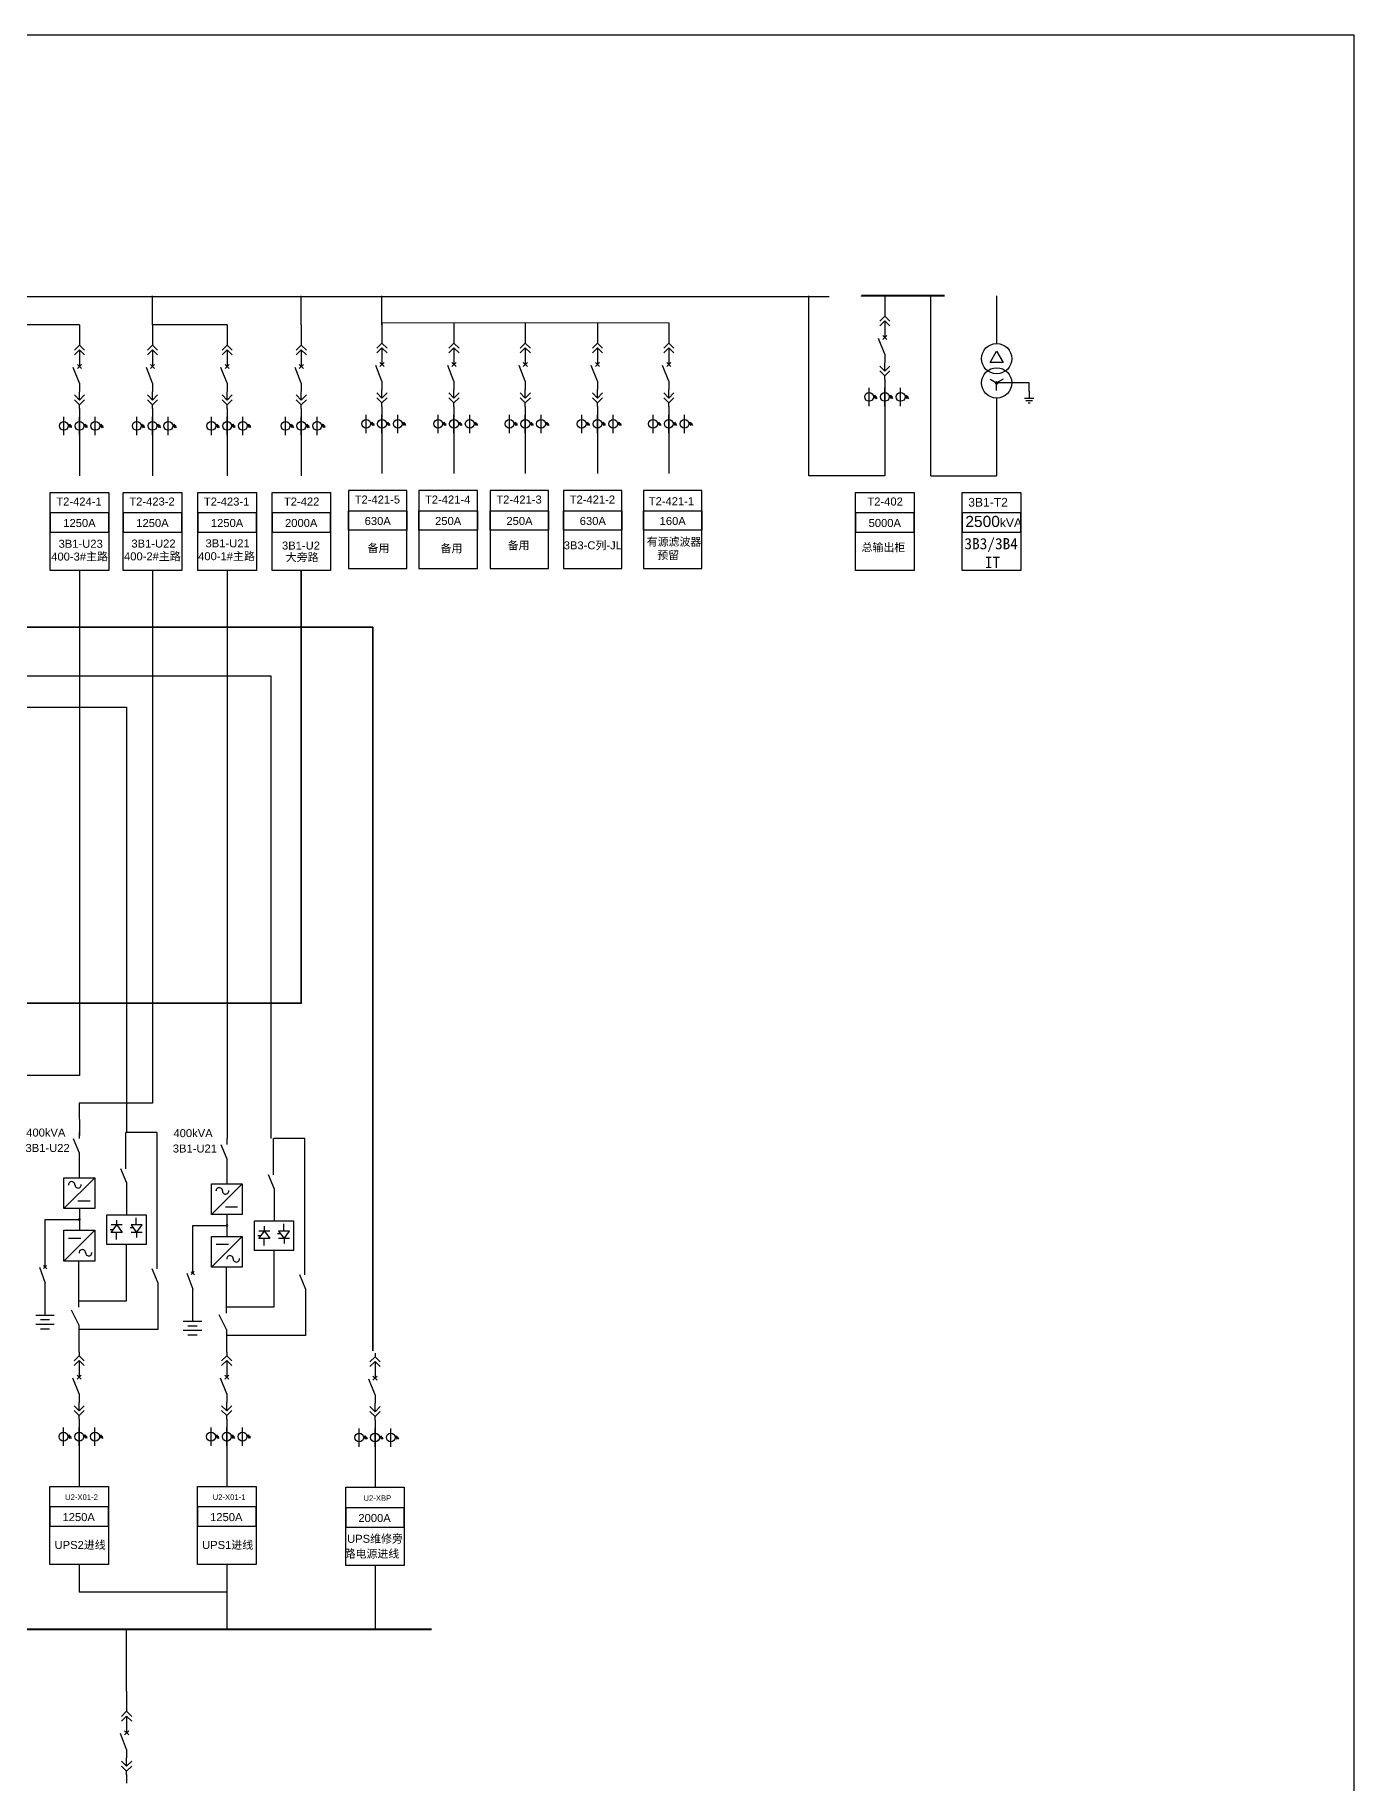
# Model space of a CAD drawing. Header units: millimetres. Extents: x -3460 to -460, y 6070 to 9130.
# Drawn here: x -1603 to -1485.6, y 7125.8 to 7281.5 of the extents above; entities that cross this region are included whole.
import ezdxf
from ezdxf.enums import TextEntityAlignment as Align

# ---------------------------------------------------------------- set-up
doc = ezdxf.new("R2010")
doc.units = ezdxf.units.MM
doc.header["$LTSCALE"] = 1000
doc.header["$MEASUREMENT"] = 0
doc.linetypes.add('CENTER', pattern=[2, 1.25, -0.25, 0.25, -0.25])
doc.linetypes.add('CONTINOUS', pattern=[0])
doc.styles.get("Standard").update_dxf_attribs({"font": 'arial.ttf'})

# ---------------------------------------------------------------- blocks, each defined once
blk = doc.blocks.new('DYDQAA05')
at = {"color": 0}
blk.add_lwpolyline([(0, 0), (0, -7)], dxfattribs=at)
blk = doc.blocks.new('DYDQAA03')
at = {"color": 0}
for points in [[(0, 0), (0, -1.5)], [(-2.12, -3.62), (0, -1.5)], [(-2.12, -5.62), (0, -3.5)], [(2.12, -3.62), (0, -1.5)], [(2.12, -5.62), (0, -3.5)], [(0, -3.5), (0, -7)]]:
    blk.add_lwpolyline(points, dxfattribs=at)
blk = doc.blocks.new('DYDQAA09')
at = {"color": 0}
blk.add_lwpolyline([(0, 0), (0, -3.5)], dxfattribs=at)
blk.add_lwpolyline([(0, 0), (0, -3.5)], dxfattribs=at)
blk.add_lwpolyline([(0, 0), (0, -3.5)], dxfattribs=at)
blk.add_lwpolyline([(0, 0), (0, -3.5)], dxfattribs=at)
blk.add_lwpolyline([(0, 0), (0, -3.5)], dxfattribs=at)
blk.add_lwpolyline([(0, 0), (0, -3.5)], dxfattribs=at)
blk.add_lwpolyline([(0, 0), (0, -3.5)], dxfattribs=at)
blk.add_lwpolyline([(0, 0), (0, -3.5)], dxfattribs=at)
blk.add_lwpolyline([(0, 0), (0, -3.5)], dxfattribs=at)
blk = doc.blocks.new('DYDQ0201')
at = {"color": 0}
for points in [[(0.86, -0.86), (-0.86, 0.86)], [(-0.86, -0.86), (0.86, 0.86)], [(0, -7), (-2.61, -0.37)]]:
    blk.add_lwpolyline(points, dxfattribs=at)
blk = doc.blocks.new('DYDQAA04')
at = {"color": 0}
for points in [[(0, -3.5), (0, 0)], [(-2.12, -1.38), (0, -3.5)], [(-2.12, -3.38), (0, -5.5)], [(2.12, -1.38), (0, -3.5)], [(2.12, -3.38), (0, -5.5)], [(0, -7), (0, -5.5)]]:
    blk.add_lwpolyline(points, dxfattribs=at)
blk = doc.blocks.new('A$C03DD39B5')
for p, q in [((417, 475), (283, 392)), ((417, 422), (283, 339)), ((350, 333), (350, 467))]:
    blk.add_line(p, q)
blk.add_lwpolyline([(700, 167), (0, 167)])
blk.add_circle((350, 167), 167)

msp = doc.modelspace()

# ---------------------------------------------------------------- linework, layer by layer
at = {"color": 1, "lineweight": 30}
msp.add_line((-1654.69, 7258.19, -786.45), (-1532.33, 7258.19, -786.45), dxfattribs=at)
for p, q in [((-1592.55, 7255.66, 17593.51), (-1592.55, 7258.24, 18976.79)), ((-1579.31, 7255.66, 17593.51), (-1579.31, 7258.24, 18976.79)), ((-1572.14, 7255.66, 19542.12), (-1572.14, 7258.24, 20925.4)), ((-1534.13, 7242.22, 20769.03), (-1534.13, 7258.24, 20769.03)), ((-1523.26, 7242.22, 18983.64), (-1523.26, 7258.24, 20769.03)), ((-1599.05, 7255.66, 17593.51), (-1605.69, 7255.66, 17593.51)), ((-1585.91, 7255.66, 17593.51), (-1592.55, 7255.66, 17593.51)), ((-1527.37, 7250, 20769.03), (-1527.37, 7248.36, 20769.03)), ((-1527.37, 7248.36, 20769.03), (-1527.37, 7242.22, 20769.03)), ((-1599.05, 7247.42, 19794.72), (-1599.05, 7245.78, 19794.72)), ((-1592.55, 7247.42, 19794.72), (-1592.55, 7245.78, 19794.72)), ((-1585.91, 7247.42, 19794.72), (-1585.91, 7245.78, 19794.72)), ((-1579.31, 7247.42, 19794.72), (-1579.31, 7245.78, 19794.72)), ((-1572.13, 7247.6, 21743.34), (-1572.13, 7245.96, 21743.34)), ((-1565.72, 7247.6, 21743.34), (-1565.72, 7245.96, 21743.34)), ((-1559.37, 7247.6, 21743.34), (-1559.37, 7245.96, 21743.34)), ((-1552.94, 7247.6, 21743.34), (-1552.94, 7245.96, 21743.34)), ((-1546.6, 7247.6, 21743.34), (-1546.6, 7245.96, 21743.34)), ((-1599.05, 7245.78, 19794.72), (-1599.05, 7242.22, 19794.72)), ((-1592.55, 7245.78, 19794.72), (-1592.55, 7242.22, 19794.72)), ((-1585.91, 7245.78, 19794.72), (-1585.91, 7242.22, 19794.72)), ((-1579.31, 7245.78, 19794.72), (-1579.31, 7242.22, 19794.72)), ((-1572.13, 7245.96, 21743.34), (-1572.13, 7242.4, 21743.34)), ((-1565.72, 7245.96, 21743.34), (-1565.72, 7242.4, 21743.34)), ((-1559.37, 7245.96, 21743.34), (-1559.37, 7242.4, 21743.34)), ((-1552.94, 7245.96, 21743.34), (-1552.94, 7242.4, 21743.34)), ((-1546.6, 7245.96, 21743.34), (-1546.6, 7242.4, 21743.34)), ((-1527.37, 7242.22, 20769.03), (-1534.13, 7242.22, 20769.03)), ((-1523.26, 7242.22, 18983.64), (-1517.41, 7242.22, 18983.64)), ((-1599.08, 7157.41, 30331.54), (-1599.08, 7155.78, 30331.54)), ((-1585.95, 7157.41, 30331.54), (-1585.95, 7155.78, 30331.54)), ((-1572.75, 7157.33, 31618.43), (-1572.75, 7155.69, 31618.43)), ((-1599.08, 7155.78, 30331.54), (-1599.08, 7152.21, 30331.54)), ((-1585.95, 7155.78, 30331.54), (-1585.95, 7152.21, 30331.54)), ((-1572.75, 7155.69, 31618.43), (-1572.75, 7152.13, 31618.43)), ((-1599.08, 7145.26, 31305.85), (-1599.08, 7142.78, 31305.85)), ((-1585.95, 7145.26, 31305.85), (-1585.95, 7139.58, 31305.85)), ((-1585.95, 7145.26, 31305.85), (-1585.95, 7142.78, 31305.85)), ((-1572.75, 7145.17, 31618.43), (-1572.75, 7139.45, 31618.43)), ((-1585.95, 7142.78, 31305.85), (-1599.08, 7142.78, 31305.85)), ((-1594.86, 7133.99, -14161.83), (-1594.86, 7139.49, -12778.55))]:
    msp.add_line(p, q)
at = {"color": 0}
for p, q in [((-1517.41, 7258.24, 23594.57), (-1517.41, 7254, 18983.64)), ((-1517.99, 7252.31, 18983.64), (-1517.41, 7253.32, 18983.64)), ((-1517.99, 7252.31, 18983.64), (-1517.41, 7253.32, 18983.64)), ((-1517.41, 7253.32, 18983.64), (-1516.82, 7252.31, 18983.64)), ((-1516.82, 7252.31, 18983.64), (-1517.99, 7252.31, 18983.64)), ((-1517.99, 7250.82, 18983.64), (-1517.41, 7250.48, 18983.64)), ((-1517.42, 7250.58, 18983.64), (-1517.51, 7250.49, 18983.64)), ((-1517.37, 7250.58, 18983.64), (-1517.5, 7250.45, 18983.64)), ((-1517.45, 7250.57, 18983.64), (-1517.5, 7250.52, 18983.64)), ((-1517.36, 7250.57, 18983.64), (-1517.49, 7250.43, 18983.64)), ((-1517.33, 7250.55, 18983.64), (-1517.47, 7250.4, 18983.64)), ((-1517.32, 7250.53, 18983.64), (-1517.46, 7250.39, 18983.64)), ((-1517.31, 7250.5, 18983.64), (-1517.43, 7250.38, 18983.64)), ((-1516.82, 7250.82, 18983.64), (-1517.41, 7250.48, 18983.64)), ((-1517.41, 7249.8, 18983.64), (-1517.41, 7250.48, 18983.64)), ((-1514.52, 7250.48, 18983.64), (-1517.41, 7250.48, 18983.64)), ((-1517.3, 7250.48, 18983.64), (-1517.4, 7250.38, 18983.64)), ((-1517.41, 7249.13, 18983.64), (-1517.41, 7242.22, 18983.64)), ((-1514.92, 7249.13, 18983.64), (-1514.11, 7249.13, 18983.64)), ((-1514.82, 7248.92, 18983.64), (-1514.21, 7248.92, 18983.64)), ((-1514.62, 7248.72, 18983.64), (-1514.42, 7248.72, 18983.64))]:
    msp.add_line(p, q, dxfattribs=at)
at = {"lineweight": 20}
msp.add_line((-1572.13, 7255.84, 19542.12), (-1546.6, 7255.84, 19542.12), dxfattribs=at)
at = {"color": 0, "linetype": 'CENTER', "ltscale": 0.5}
msp.add_line((-1514.52, 7249.74, 18983.64), (-1514.52, 7250.48, 18983.64), dxfattribs=at)
at = {"color": 6, "lineweight": 25}
for p, q in [((-1599.05, 7233.78, 19951.09), (-1599.05, 7188.79, 31722.82)), ((-1592.55, 7233.78, 19951.09), (-1592.55, 7186.33, 19951.09)), ((-1599.05, 7188.79, 31722.82), (-1612.31, 7188.79, 31722.82)), ((-1592.55, 7186.33, 19951.09), (-1599.09, 7186.33, 19951.09))]:
    msp.add_line(p, q, dxfattribs=at)
at = {"color": 6}
msp.add_line((-1585.91, 7233.78, 19951.09), (-1585.91, 7183.19, 22159.17), dxfattribs=at)
at = {"color": 5, "lineweight": 35}
for p, q in [((-1742.29, 7228.74, 19951.09), (-1572.93, 7228.74, 19951.09)), ((-1572.93, 7228.74, 19951.09), (-1572.93, 7164.29, 19951.09))]:
    msp.add_line(p, q, dxfattribs=at)
at = {"color": 3, "lineweight": 25}
for p, q in [((-1695.57, 7224.41, 19951.09), (-1582.03, 7224.41, 19951.09)), ((-1582.03, 7224.41, 19951.09), (-1582.03, 7183.19, 29417.21)), ((-1688.94, 7221.61, 19951.09), (-1594.88, 7221.61, 19951.09)), ((-1594.88, 7221.61, 19951.09), (-1594.88, 7183.72, 29417.21)), ((-1599.09, 7186.33, 19951.09), (-1599.05, 7183.46, 29417.21))]:
    msp.add_line(p, q, dxfattribs=at)
at = {"color": 3, "lineweight": -2}
for p, q in [((-1599.62, 7183.2, 29417.21), (-1599.09, 7181.92, 29417.21)), ((-1599.05, 7183.2, 29417.21), (-1599.05, 7183.72, 29417.21)), ((-1592.15, 7183.72, 29417.21), (-1594.93, 7183.72, 29417.21)), ((-1594.93, 7180.5, 29417.21), (-1594.93, 7183.72, 29417.21)), ((-1592.15, 7183.72, 29417.21), (-1594.93, 7183.72, 29417.21)), ((-1585.91, 7182.66, 29417.21), (-1585.91, 7183.19, 29417.21)), ((-1579.01, 7183.19, 29417.21), (-1581.8, 7183.19, 29417.21)), ((-1581.8, 7179.96, 29417.21), (-1581.8, 7183.19, 29417.21)), ((-1579.01, 7183.19, 29417.21), (-1581.8, 7183.19, 29417.21)), ((-1599.09, 7181.92, 29417.21), (-1599.09, 7179.74, 29417.21)), ((-1586.48, 7182.66, 29417.21), (-1585.95, 7181.38, 29417.21)), ((-1585.95, 7181.38, 29417.21), (-1585.95, 7179.2, 29417.21)), ((-1597.7, 7179.7, 29417.21), (-1600.44, 7176.96, 29417.21)), ((-1600.44, 7179.7, 29417.21), (-1597.7, 7179.7, 29417.21)), ((-1600.44, 7176.96, 29417.21), (-1600.44, 7179.7, 29417.21)), ((-1597.7, 7179.7, 29417.21), (-1597.7, 7176.96, 29417.21)), ((-1595.4, 7180.52, 29417.21), (-1594.87, 7179.24, 29417.21)), ((-1582.27, 7179.98, 29417.21), (-1581.73, 7178.7, 29417.21)), ((-1594.87, 7179.24, 29417.21), (-1594.87, 7176.36, 29417.21)), ((-1584.57, 7179.16, 29417.21), (-1587.3, 7176.43, 29417.21)), ((-1587.3, 7179.16, 29417.21), (-1584.57, 7179.16, 29417.21)), ((-1587.3, 7176.43, 29417.21), (-1587.3, 7179.16, 29417.21)), ((-1584.57, 7179.16, 29417.21), (-1584.57, 7176.43, 29417.21)), ((-1581.73, 7178.7, 29417.21), (-1581.73, 7175.82, 29417.21)), ((-1597.7, 7176.96, 29417.21), (-1600.44, 7176.96, 29417.21)), ((-1599.21, 7177.65, 29417.21), (-1598.11, 7177.65, 29417.21)), ((-1599.06, 7176.98, 29417.21), (-1599.06, 7175.05, 29417.21)), ((-1586.07, 7177.11, 29417.21), (-1584.98, 7177.11, 29417.21)), ((-1602.12, 7175.99, 29417.21), (-1599.06, 7175.99, 29417.21)), ((-1602.12, 7173.2, 29417.21), (-1602.12, 7175.99, 29417.21)), ((-1602.12, 7173.2, 29417.21), (-1602.12, 7175.96, 29417.21)), ((-1600.44, 7175.02, 29417.21), (-1597.7, 7175.02, 29417.21)), ((-1597.7, 7175.02, 29417.21), (-1600.44, 7172.28, 29417.21)), ((-1600.44, 7172.28, 29417.21), (-1600.44, 7175.02, 29417.21)), ((-1597.7, 7175.02, 29417.21), (-1597.7, 7172.28, 29417.21)), ((-1594.87, 7176.36, 29417.21), (-1596.64, 7176.36, 29417.21)), ((-1596.64, 7176.36, 29417.21), (-1596.64, 7173.79, 29417.21)), ((-1596.06, 7175.07, 29417.21), (-1596.32, 7175.07, 29417.21)), ((-1595.25, 7175.49, 29417.21), (-1596.23, 7175.49, 29417.21)), ((-1596.23, 7174.83, 29417.21), (-1595.74, 7175.49, 29417.21)), ((-1595.74, 7175.49, 29417.21), (-1595.74, 7175.93, 29417.21)), ((-1595.74, 7175.49, 29417.21), (-1595.25, 7174.83, 29417.21)), ((-1593.1, 7176.36, 29417.21), (-1594.87, 7176.36, 29417.21)), ((-1594.29, 7175.24, 29417.21), (-1594.55, 7175.24, 29417.21)), ((-1593.48, 7175.49, 29417.21), (-1594.47, 7175.49, 29417.21)), ((-1594.47, 7175.49, 29417.21), (-1593.97, 7174.83, 29417.21)), ((-1594.01, 7175.5, 29417.21), (-1594.01, 7176.12, 29417.21)), ((-1593.97, 7174.83, 29417.21), (-1593.48, 7175.49, 29417.21)), ((-1593.1, 7173.79, 29417.21), (-1593.1, 7176.36, 29417.21)), ((-1588.98, 7175.46, 29417.21), (-1585.93, 7175.46, 29417.21)), ((-1588.98, 7172.66, 29417.21), (-1588.98, 7175.46, 29417.21)), ((-1588.98, 7172.66, 29417.21), (-1588.98, 7175.43, 29417.21)), ((-1584.57, 7176.43, 29417.21), (-1587.3, 7176.43, 29417.21)), ((-1585.93, 7176.44, 29417.21), (-1585.93, 7174.52, 29417.21)), ((-1581.73, 7175.82, 29417.21), (-1583.5, 7175.82, 29417.21)), ((-1583.5, 7175.82, 29417.21), (-1583.5, 7173.25, 29417.21)), ((-1582.6, 7174.95, 29417.21), (-1582.6, 7175.39, 29417.21)), ((-1579.97, 7175.82, 29417.21), (-1581.73, 7175.82, 29417.21)), ((-1580.88, 7174.96, 29417.21), (-1580.88, 7175.58, 29417.21)), ((-1579.97, 7173.25, 29417.21), (-1579.97, 7175.82, 29417.21)), ((-1600.03, 7174.33, 29417.21), (-1598.93, 7174.33, 29417.21)), ((-1596.64, 7173.79, 29417.21), (-1594.87, 7173.79, 29417.21)), ((-1595.25, 7174.83, 29417.21), (-1596.23, 7174.83, 29417.21)), ((-1595.78, 7174.81, 29417.21), (-1595.78, 7174.2, 29417.21)), ((-1594.87, 7173.79, 29417.21), (-1593.1, 7173.79, 29417.21)), ((-1593.48, 7174.83, 29417.21), (-1594.47, 7174.83, 29417.21)), ((-1593.97, 7174.83, 29417.21), (-1593.97, 7174.39, 29417.21)), ((-1587.3, 7174.48, 29417.21), (-1584.57, 7174.48, 29417.21)), ((-1584.57, 7174.48, 29417.21), (-1587.3, 7171.74, 29417.21)), ((-1587.3, 7171.74, 29417.21), (-1587.3, 7174.48, 29417.21)), ((-1586.89, 7173.79, 29417.21), (-1585.8, 7173.79, 29417.21)), ((-1584.57, 7174.48, 29417.21), (-1584.57, 7171.74, 29417.21)), ((-1582.92, 7174.53, 29417.21), (-1583.18, 7174.53, 29417.21)), ((-1582.11, 7174.95, 29417.21), (-1583.1, 7174.95, 29417.21)), ((-1583.1, 7174.29, 29417.21), (-1582.6, 7174.95, 29417.21)), ((-1582.11, 7174.29, 29417.21), (-1583.1, 7174.29, 29417.21)), ((-1582.64, 7174.28, 29417.21), (-1582.64, 7173.66, 29417.21)), ((-1582.6, 7174.95, 29417.21), (-1582.11, 7174.29, 29417.21)), ((-1581.16, 7174.71, 29417.21), (-1581.42, 7174.71, 29417.21)), ((-1580.35, 7174.95, 29417.21), (-1581.33, 7174.95, 29417.21)), ((-1581.33, 7174.95, 29417.21), (-1580.84, 7174.29, 29417.21)), ((-1580.35, 7174.29, 29417.21), (-1581.33, 7174.29, 29417.21)), ((-1580.84, 7174.29, 29417.21), (-1580.35, 7174.95, 29417.21)), ((-1580.84, 7174.29, 29417.21), (-1580.84, 7173.85, 29417.21)), ((-1597.7, 7172.28, 29417.21), (-1600.44, 7172.28, 29417.21)), ((-1583.5, 7173.25, 29417.21), (-1581.73, 7173.25, 29417.21)), ((-1581.73, 7173.25, 29417.21), (-1579.97, 7173.25, 29417.21)), ((-1584.57, 7171.74, 29417.21), (-1587.3, 7171.74, 29417.21))]:
    msp.add_line(p, q, dxfattribs=at)
at = {"color": 3}
for p, q in [((-1592.15, 7171.59, 29417.21), (-1592.15, 7183.72, 29417.21)), ((-1579.01, 7171.06, 29417.21), (-1579.01, 7183.19, 29417.21)), ((-1594.9, 7173.79, 29417.21), (-1594.9, 7170.33, 29417.21)), ((-1601.98, 7171.89, 29417.21), (-1602.25, 7171.61, 29417.21)), ((-1601.96, 7171.59, 29417.21), (-1602.25, 7171.87, 29417.21)), ((-1602.12, 7171.74, 29417.21), (-1602.12, 7173.2, 29417.21)), ((-1599.11, 7168.17, 29417.21), (-1599.11, 7172.28, 29417.21)), ((-1588.98, 7171.2, 29417.21), (-1588.98, 7172.66, 29417.21)), ((-1581.77, 7173.25, 29417.21), (-1581.77, 7169.79, 29417.21)), ((-1602.62, 7171.74, 29417.21), (-1602.12, 7170.31, 29417.21)), ((-1592.62, 7171.61, 29417.21), (-1592.09, 7170.33, 29417.21)), ((-1592.09, 7170.33, 29417.21), (-1592.09, 7166.17, 29417.21)), ((-1589.49, 7171.2, 29417.21), (-1588.98, 7169.77, 29417.21)), ((-1588.82, 7171.05, 29417.21), (-1589.12, 7171.33, 29417.21)), ((-1588.84, 7171.35, 29417.21), (-1589.11, 7171.07, 29417.21)), ((-1585.97, 7167.63, 29417.21), (-1585.97, 7171.74, 29417.21)), ((-1579.48, 7171.07, 29417.21), (-1578.95, 7169.79, 29417.21)), ((-1602.12, 7167.44, 29417.21), (-1602.12, 7170.31, 29417.21)), ((-1588.98, 7166.9, 29417.21), (-1588.98, 7169.77, 29417.21)), ((-1578.95, 7169.79, 29417.21), (-1578.95, 7165.64, 29417.21)), ((-1599.11, 7166.6, 29417.21), (-1599.77, 7167.91, 29417.21)), ((-1585.97, 7166.17, 29417.21), (-1586.63, 7167.48, 29417.21)), ((-1599.11, 7166.6, 29417.21), (-1599.11, 7164.16, 29417.21)), ((-1592.09, 7166.17, 29417.21), (-1599.11, 7166.17, 29417.21)), ((-1585.97, 7166.17, 29417.21), (-1585.97, 7164.16, 29417.21)), ((-1578.95, 7165.64, 29417.21), (-1585.97, 7165.64, 29417.21))]:
    msp.add_line(p, q, dxfattribs=at)
at = {"color": 1, "lineweight": 40}
msp.add_line((-1659.31, 7139.49, 22159.17), (-1567.73, 7139.49, 22159.17), dxfattribs=at)
at = {"color": 1, "lineweight": 30, "ltscale": 0.002916}
msp.add_lwpolyline([(-1830, 7281.47), (-1485.6, 7281.47), (-1485.6, 6960), (-1830, 6960)], close=True, dxfattribs=at)
at = {"color": 1, "lineweight": 40, "ltscale": 100, "elevation": 21743.34}
msp.add_lwpolyline([(-1522.06, 7258.24), (-1529.43, 7258.24), (-1529.43, 7258.24)], dxfattribs=at)
at = {"color": 0, "elevation": 19957.95}
msp.add_lwpolyline([(-1514.52, 7249.74), (-1514.52, 7249.13)], dxfattribs=at)
for points, elevation in [([(-1601.66, 7240.73), (-1596.45, 7240.73), (-1596.45, 7233.78), (-1601.66, 7233.78)], 19951.09), ([(-1595.16, 7240.73), (-1589.95, 7240.73), (-1589.95, 7233.78), (-1595.16, 7233.78)], 19951.09), ([(-1588.52, 7240.73), (-1583.31, 7240.73), (-1583.31, 7233.78), (-1588.52, 7233.78)], 19951.09), ([(-1581.91, 7240.73), (-1576.7, 7240.73), (-1576.7, 7233.78), (-1581.91, 7233.78)], 19951.09), ([(-1569.91, 7240.91), (-1575.12, 7240.91), (-1575.12, 7233.96), (-1569.91, 7233.96)], 21899.71), ([(-1563.64, 7240.91), (-1568.85, 7240.91), (-1568.85, 7233.96), (-1563.64, 7233.96)], 21899.71), ([(-1557.3, 7240.91), (-1562.5, 7240.91), (-1562.5, 7233.96), (-1557.3, 7233.96)], 21899.71), ([(-1550.77, 7240.91), (-1555.97, 7240.91), (-1555.97, 7233.96), (-1550.77, 7233.96)], 21899.71), ([(-1543.65, 7240.91), (-1548.86, 7240.91), (-1548.86, 7233.96), (-1543.65, 7233.96)], 21899.71), ([(-1529.97, 7240.73), (-1524.76, 7240.73), (-1524.76, 7233.78), (-1529.97, 7233.78)], 20925.4), ([(-1520.47, 7240.73), (-1515.26, 7240.73), (-1515.26, 7233.78), (-1520.47, 7233.78)], 21497.65), ([(-1601.66, 7237.18), (-1596.45, 7237.18), (-1596.45, 7238.91), (-1601.66, 7238.91)], 19951.09), ([(-1595.16, 7237.18), (-1589.95, 7237.18), (-1589.95, 7238.91), (-1595.16, 7238.91)], 19951.09), ([(-1588.52, 7237.18), (-1583.31, 7237.18), (-1583.31, 7238.91), (-1588.52, 7238.91)], 19951.09), ([(-1581.91, 7237.18), (-1576.7, 7237.18), (-1576.7, 7238.91), (-1581.91, 7238.91)], 19951.09), ([(-1569.91, 7237.36), (-1575.12, 7237.36), (-1575.12, 7239.09), (-1569.91, 7239.09)], 21899.71), ([(-1563.64, 7237.36), (-1568.85, 7237.36), (-1568.85, 7239.09), (-1563.64, 7239.09)], 21899.71), ([(-1557.3, 7237.36), (-1562.5, 7237.36), (-1562.5, 7239.09), (-1557.3, 7239.09)], 21899.71), ([(-1550.77, 7237.36), (-1555.97, 7237.36), (-1555.97, 7239.09), (-1550.77, 7239.09)], 21899.71), ([(-1543.65, 7237.36), (-1548.86, 7237.36), (-1548.86, 7239.09), (-1543.65, 7239.09)], 21899.71), ([(-1529.97, 7237.18), (-1524.76, 7237.18), (-1524.76, 7238.91), (-1529.97, 7238.91)], 20925.4), ([(-1520.47, 7237.18), (-1515.26, 7237.18), (-1515.26, 7238.91), (-1520.47, 7238.91)], 21497.65), ([(-1601.69, 7152.21), (-1596.48, 7152.21), (-1596.48, 7145.26), (-1601.69, 7145.26)], 31305.85), ([(-1588.55, 7152.21), (-1583.34, 7152.21), (-1583.34, 7145.26), (-1588.55, 7145.26)], 31305.85), ([(-1575.35, 7152.13), (-1570.14, 7152.13), (-1570.14, 7145.17), (-1575.35, 7145.17)], 32592.74), ([(-1601.69, 7148.66), (-1596.48, 7148.66), (-1596.48, 7150.39), (-1601.69, 7150.39)], 31305.85), ([(-1588.55, 7148.66), (-1583.34, 7148.66), (-1583.34, 7150.39), (-1588.55, 7150.39)], 31305.85), ([(-1575.35, 7148.57), (-1570.14, 7148.57), (-1570.14, 7150.31), (-1575.35, 7150.31)], 32592.74)]:
    msp.add_lwpolyline(points, close=True, dxfattribs=dict(elevation=elevation))
at = {"color": 5, "lineweight": 35, "elevation": 19951.09}
msp.add_lwpolyline([(-1579.31, 7233.78), (-1579.31, 7195.24), (-1749.92, 7195.24), (-1749.92, 7164.16)], dxfattribs=at)
at = {"color": 3, "elevation": 30391.52}
for points in [[(-1594.9, 7170.33), (-1594.9, 7168.71), (-1599.11, 7168.71)], [(-1581.77, 7169.79), (-1581.77, 7168.18), (-1585.97, 7168.18)], [(-1601.31, 7167.44), (-1602.95, 7167.44)], [(-1601.31, 7166.62), (-1602.95, 7166.62)], [(-1601.72, 7167.03), (-1602.54, 7167.03)], [(-1601.72, 7166.21), (-1602.54, 7166.21)], [(-1588.18, 7166.9), (-1589.82, 7166.9)], [(-1588.18, 7166.08), (-1589.82, 7166.08)], [(-1588.59, 7166.49), (-1589.41, 7166.49)], [(-1588.59, 7165.67), (-1589.41, 7165.67)]]:
    msp.add_lwpolyline(points, dxfattribs=at)
at = {"color": 0, "linetype": 'CONTINOUS'}
for centre in [(-1517.41, 7252.64, 18983.64), (-1517.41, 7250.48, 18983.64)]:
    msp.add_circle(centre, 1.35, dxfattribs=at)
at = {"color": 0}
msp.add_circle((-1517.41, 7250.48, 18983.64), 0.101, dxfattribs=at)
at = {"color": 3, "lineweight": -2}
for centre, radius, start, end in [((-1599.76, 7179.06, 29417.21), 0.29, 0, 183.1262), ((-1599.19, 7179.06, 29417.21), 0.276, 180, 7.6852), ((-1586.62, 7178.52, 29417.21), 0.29, 0, 183.1262), ((-1586.05, 7178.52, 29417.21), 0.276, 180, 7.6852), ((-1599.06, 7175.98, 29417.21), 0.0769, 0, 180), ((-1599.06, 7175.98, 29417.21), 0.0769, 180, 0), ((-1585.93, 7175.45, 29417.21), 0.0769, 0, 180), ((-1585.93, 7175.45, 29417.21), 0.0769, 180, 0), ((-1598.8, 7173.01, 29417.21), 0.29, 0, 183.1262), ((-1598.23, 7173.01, 29417.21), 0.276, 180, 7.6852), ((-1585.66, 7172.47, 29417.21), 0.29, 0, 183.1262), ((-1585.1, 7172.47, 29417.21), 0.276, 180, 7.6852)]:
    msp.add_arc(centre, radius, start, end, dxfattribs=at)

# ---------------------------------------------------------------- block references
at = {"xscale": 0.2128954749704126, "yscale": 0.2128954749704126, "zscale": 0.2128954749704126}
for name, p in [('DYDQAA05', (-1527.37, 7258.24, 18567.82)), ('DYDQAA03', (-1527.37, 7256.75, 18567.82)), ('DYDQAA05', (-1599.05, 7255.66, 17593.51)), ('DYDQAA05', (-1592.55, 7255.66, 17593.51)), ('DYDQAA05', (-1585.91, 7255.66, 17593.51)), ('DYDQAA05', (-1585.91, 7255.66, 17593.51)), ('DYDQAA05', (-1579.31, 7255.66, 17593.51)), ('DYDQAA05', (-1572.13, 7255.84, 19542.12)), ('DYDQAA05', (-1565.72, 7255.84, 19542.12)), ('DYDQAA05', (-1559.37, 7255.84, 19542.12)), ('DYDQAA05', (-1552.94, 7255.84, 19542.12)), ('DYDQAA05', (-1546.6, 7255.84, 19542.12)), ('DYDQ0201', (-1527.37, 7254.52, 18567.82)), ('DYDQAA09', (-1527.37, 7255.26, 18567.82)), ('DYDQAA03', (-1599.05, 7254.17, 17593.51)), ('DYDQAA03', (-1592.55, 7254.17, 17593.51)), ('DYDQAA03', (-1585.91, 7254.17, 17593.51)), ('DYDQAA03', (-1579.31, 7254.17, 17593.51)), ('DYDQAA03', (-1572.13, 7254.35, 19542.12)), ('DYDQAA09', (-1572.13, 7252.86, 19542.12)), ('DYDQAA03', (-1565.72, 7254.35, 19542.12)), ('DYDQAA09', (-1565.72, 7252.86, 19542.12)), ('DYDQAA03', (-1559.37, 7254.35, 19542.12)), ('DYDQAA09', (-1559.37, 7252.86, 19542.12)), ('DYDQAA03', (-1552.94, 7254.35, 19542.12)), ('DYDQAA09', (-1552.94, 7252.86, 19542.12)), ('DYDQAA03', (-1546.6, 7254.35, 19542.12)), ('DYDQAA09', (-1546.6, 7252.86, 19542.12)), ('DYDQAA09', (-1527.37, 7253.03, 18567.82)), ('DYDQ0201', (-1599.05, 7251.94, 17593.51)), ('DYDQAA09', (-1599.05, 7252.68, 17593.51)), ('DYDQ0201', (-1592.55, 7251.94, 17593.51)), ('DYDQAA09', (-1592.55, 7252.68, 17593.51)), ('DYDQ0201', (-1585.91, 7251.94, 17593.51)), ('DYDQAA09', (-1585.91, 7252.68, 17593.51)), ('DYDQ0201', (-1579.31, 7251.94, 17593.51)), ('DYDQAA09', (-1579.31, 7252.68, 17593.51)), ('DYDQ0201', (-1572.13, 7252.12, 19542.12)), ('DYDQ0201', (-1565.72, 7252.12, 19542.12)), ('DYDQ0201', (-1559.37, 7252.12, 19542.12)), ('DYDQ0201', (-1552.94, 7252.12, 19542.12)), ('DYDQ0201', (-1546.6, 7252.12, 19542.12)), ('DYDQAA04', (-1527.37, 7252.28, 18567.82)), ('DYDQAA04', (-1599.05, 7249.7, 17593.51)), ('DYDQAA09', (-1599.05, 7250.45, 17593.51)), ('DYDQAA04', (-1592.55, 7249.7, 17593.51)), ('DYDQAA09', (-1592.55, 7250.45, 17593.51)), ('DYDQAA04', (-1585.91, 7249.7, 17593.51)), ('DYDQAA09', (-1585.91, 7250.45, 17593.51)), ('DYDQAA04', (-1579.31, 7249.7, 17593.51)), ('DYDQAA09', (-1579.31, 7250.45, 17593.51)), ('DYDQAA04', (-1572.13, 7249.88, 19542.12)), ('DYDQAA09', (-1572.13, 7250.63, 19542.12)), ('DYDQAA04', (-1565.72, 7249.88, 19542.12)), ('DYDQAA09', (-1565.72, 7250.63, 19542.12)), ('DYDQAA04', (-1559.37, 7249.88, 19542.12)), ('DYDQAA09', (-1559.37, 7250.63, 19542.12)), ('DYDQAA04', (-1552.94, 7249.88, 19542.12)), ('DYDQAA09', (-1552.94, 7250.63, 19542.12)), ('DYDQAA04', (-1546.6, 7249.88, 19542.12)), ('DYDQAA09', (-1546.6, 7250.63, 19542.12)), ('DYDQAA09', (-1527.37, 7250.79, 18567.82)), ('DYDQAA09', (-1599.05, 7248.21, 17593.51)), ('DYDQAA09', (-1592.55, 7248.21, 17593.51)), ('DYDQAA09', (-1585.91, 7248.21, 17593.51)), ('DYDQAA09', (-1579.31, 7248.21, 17593.51)), ('DYDQAA09', (-1572.13, 7248.39, 19542.12)), ('DYDQAA09', (-1565.72, 7248.39, 19542.12)), ('DYDQAA09', (-1559.37, 7248.39, 19542.12)), ('DYDQAA09', (-1552.94, 7248.39, 19542.12)), ('DYDQAA09', (-1546.6, 7248.39, 19542.12)), ('DYDQAA03', (-1599.08, 7164.16, 28130.33)), ('DYDQAA03', (-1585.95, 7164.16, 28130.33)), ('DYDQAA03', (-1572.75, 7164.08, 29417.21)), ('DYDQAA09', (-1599.08, 7162.67, 28130.33)), ('DYDQAA09', (-1585.95, 7162.67, 28130.33)), ('DYDQAA09', (-1572.75, 7162.59, 29417.21)), ('DYDQ0201', (-1599.08, 7161.93, 28130.33)), ('DYDQ0201', (-1585.95, 7161.93, 28130.33)), ('DYDQ0201', (-1572.75, 7161.85, 29417.21)), ('DYDQAA04', (-1599.08, 7159.69, 28130.33)), ('DYDQAA09', (-1599.08, 7160.44, 28130.33)), ('DYDQAA04', (-1585.95, 7159.69, 28130.33)), ('DYDQAA09', (-1585.95, 7160.44, 28130.33)), ('DYDQAA04', (-1572.75, 7159.61, 29417.21)), ('DYDQAA09', (-1572.75, 7160.36, 29417.21)), ('DYDQAA09', (-1599.08, 7158.2, 28130.33)), ('DYDQAA09', (-1585.95, 7158.2, 28130.33)), ('DYDQAA09', (-1572.75, 7158.12, 29417.21)), ('DYDQAA05', (-1594.86, 7133.99, -14161.83)), ('DYDQAA03', (-1594.86, 7132.5, -14161.83)), ('DYDQ0201', (-1594.86, 7130.27, -14161.83)), ('DYDQAA09', (-1594.86, 7131.01, -14161.83)), ('DYDQAA09', (-1594.86, 7128.77, -14161.83)), ('DYDQAA04', (-1594.86, 7128.03, -14161.83)), ('DYDQAA09', (-1594.86, 7126.54, -14161.83))]:
    msp.add_blockref(name, p, dxfattribs=at)
at = {"linetype": 'Continuous', "xscale": 0.002338875, "yscale": 0.002338875, "zscale": 0.002338875, "rotation": 270}
for p in [(-1529.16, 7250.05, 20769.03), (-1527.75, 7250.05, 20769.03), (-1526.35, 7250.05, 20769.03), (-1600.84, 7247.47, 19794.72), (-1599.44, 7247.47, 19794.72), (-1598.04, 7247.47, 19794.72), (-1594.35, 7247.47, 19794.72), (-1592.94, 7247.47, 19794.72), (-1591.54, 7247.47, 19794.72), (-1587.71, 7247.47, 19794.72), (-1586.3, 7247.47, 19794.72), (-1584.9, 7247.47, 19794.72), (-1581.1, 7247.47, 19794.72), (-1579.7, 7247.47, 19794.72), (-1578.29, 7247.47, 19794.72), (-1573.92, 7247.65, 21743.34), (-1572.52, 7247.65, 21743.34), (-1571.11, 7247.65, 21743.34), (-1567.52, 7247.65, 21743.34), (-1566.11, 7247.65, 21743.34), (-1564.71, 7247.65, 21743.34), (-1561.17, 7247.65, 21743.34), (-1559.76, 7247.65, 21743.34), (-1558.36, 7247.65, 21743.34), (-1554.74, 7247.65, 21743.34), (-1553.33, 7247.65, 21743.34), (-1551.93, 7247.65, 21743.34), (-1548.39, 7247.65, 21743.34), (-1546.99, 7247.65, 21743.34), (-1545.58, 7247.65, 21743.34), (-1600.88, 7157.46, 30331.54), (-1599.47, 7157.46, 30331.54), (-1598.07, 7157.46, 30331.54), (-1587.74, 7157.46, 30331.54), (-1586.34, 7157.46, 30331.54), (-1584.93, 7157.46, 30331.54), (-1574.54, 7157.38, 31618.43), (-1573.14, 7157.38, 31618.43), (-1571.74, 7157.38, 31618.43)]:
    msp.add_blockref('A$C03DD39B5', p, dxfattribs=at)

# ---------------------------------------------------------------- texts
at = {"lineweight": 0}
for s, height, p in [('T2-421-5', 0.713, (-1572.54, 7239.74, 19542.12)), ('T2-421-4', 0.713, (-1566.28, 7239.74, 19542.12)), ('T2-421-3', 0.713, (-1559.93, 7239.74, 19542.12)), ('T2-421-2', 0.713, (-1553.4, 7239.74, 19542.12)), ('T2-424-1', 0.713, (-1599.1, 7239.56, 17593.51)), ('T2-423-2', 0.713, (-1592.6, 7239.56, 17593.51)), ('T2-423-1', 0.713, (-1585.96, 7239.56, 17593.51)), ('T2-422', 0.713, (-1579.28, 7239.56, 17593.51)), ('T2-421-1', 0.713, (-1546.36, 7239.59, 19542.12)), ('T2-402', 0.713, (-1527.34, 7239.56, 18567.82)), ('1250A', 0.713, (-1599.06, 7237.65, 17593.51)), ('1250A', 0.713, (-1592.56, 7237.65, 17593.51)), ('1250A', 0.713, (-1585.92, 7237.65, 17593.51)), ('2000A', 0.713, (-1579.32, 7237.65, 17593.51)), ('630A', 0.713, (-1572.51, 7237.83, 19542.12)), ('250A', 0.713, (-1566.24, 7237.83, 19542.12)), ('250A', 0.713, (-1559.89, 7237.83, 19542.12)), ('630A', 0.713, (-1553.36, 7237.83, 19542.12)), ('160A', 0.713, (-1546.25, 7237.83, 19542.12)), ('5000A', 0.713, (-1527.37, 7237.65, 18567.82)), ('3B1-U23', 0.713, (-1598.95, 7235.8, 11621.31)), ('3B1-U22', 0.713, (-1592.47, 7235.82, 11621.31)), ('3B1-U21', 0.713, (-1585.87, 7235.84, 11621.31)), ('3B1-U2', 0.713, (-1579.34, 7235.64, 19794.72)), ('备用', 0.713, (-1572.44, 7235.41, 19542.12)), ('备用', 0.713, (-1565.94, 7235.39, 19542.12)), ('备用', 0.713, (-1559.97, 7235.66, 19542.12)), ('3B3-C列-JL', 0.713, (-1553.36, 7235.66, 19542.12)), ('有源滤波器', 0.713, (-1546.13, 7235.98, 19920.92)), ('总输出柜', 0.713, (-1527.49, 7235.48, 18567.82)), ('400-3#主路', 0.713, (-1599.05, 7234.66, 10647)), ('400-2#主路', 0.713, (-1592.57, 7234.68, 10647)), ('400-1#主路', 0.713, (-1585.97, 7234.69, 10647)), ('大旁路', 0.713, (-1579.24, 7234.6, 17593.51)), ('预留', 0.713, (-1546.65, 7234.78, 20047.22)), ('U2-X01-2', 0.49, (-1598.88, 7151.01, 32532.76)), ('U2-X01-1', 0.49, (-1585.74, 7151.01, 32532.76)), ('U2-XBP', 0.49, (-1572.54, 7150.93, 33819.64)), ('1250A', 0.713, (-1599.13, 7149.12, 29766.15)), ('1250A', 0.713, (-1585.99, 7149.12, 29766.15)), ('2000A', 0.713, (-1572.79, 7149.04, 31053.04)), ('UPS2进线', 0.713, (-1599, 7146.64, 29200.82)), ('UPS1进线', 0.713, (-1585.87, 7146.64, 29200.82)), ('UPS维修旁', 0.713, (-1572.75, 7147.19, 28286.49)), ('路电源进线', 0.713, (-1573.02, 7145.86, 28286.49))]:
    msp.add_text(s, height=height, dxfattribs=at).set_placement(p, align=Align.CENTER)
at = {"lineweight": 0, "ltscale": 100}
for s, p in [('400kVA ', (-1603.8, 7183.72, 29417.21)), ('400kVA ', (-1590.69, 7183.67, 29417.21)), ('3B1-U22', (-1603.86, 7182.35, 29008.25)), ('3B1-U21', (-1590.75, 7182.3, 29008.25))]:
    msp.add_text(s, height=0.713, dxfattribs=at).set_placement(p, align=Align.MIDDLE_LEFT)
for s, insert, char_height, width, attachment_point in [('3B1-T2\\P', (-1519.94, 7240.24, 24523.3), 0.77, 1.1343, 1), ('{\\H0.9x;2500\\H0.77778x;kVA', (-1520.2, 7238.64, 19234.96), 1.1, 1.1343, 1), ('\\pi0.38856;{\\fSimSun|b0|i0|c134|p2;3B3/3B4\\P\\pi2.20141;IT\\P}', (-1520.67, 7235.33, 20523.34), 1, 5.6486, 4)]:
    msp.add_mtext(s, dxfattribs=dict(insert=insert, char_height=char_height, width=width, attachment_point=attachment_point))

doc.saveas('drawing.dxf')
